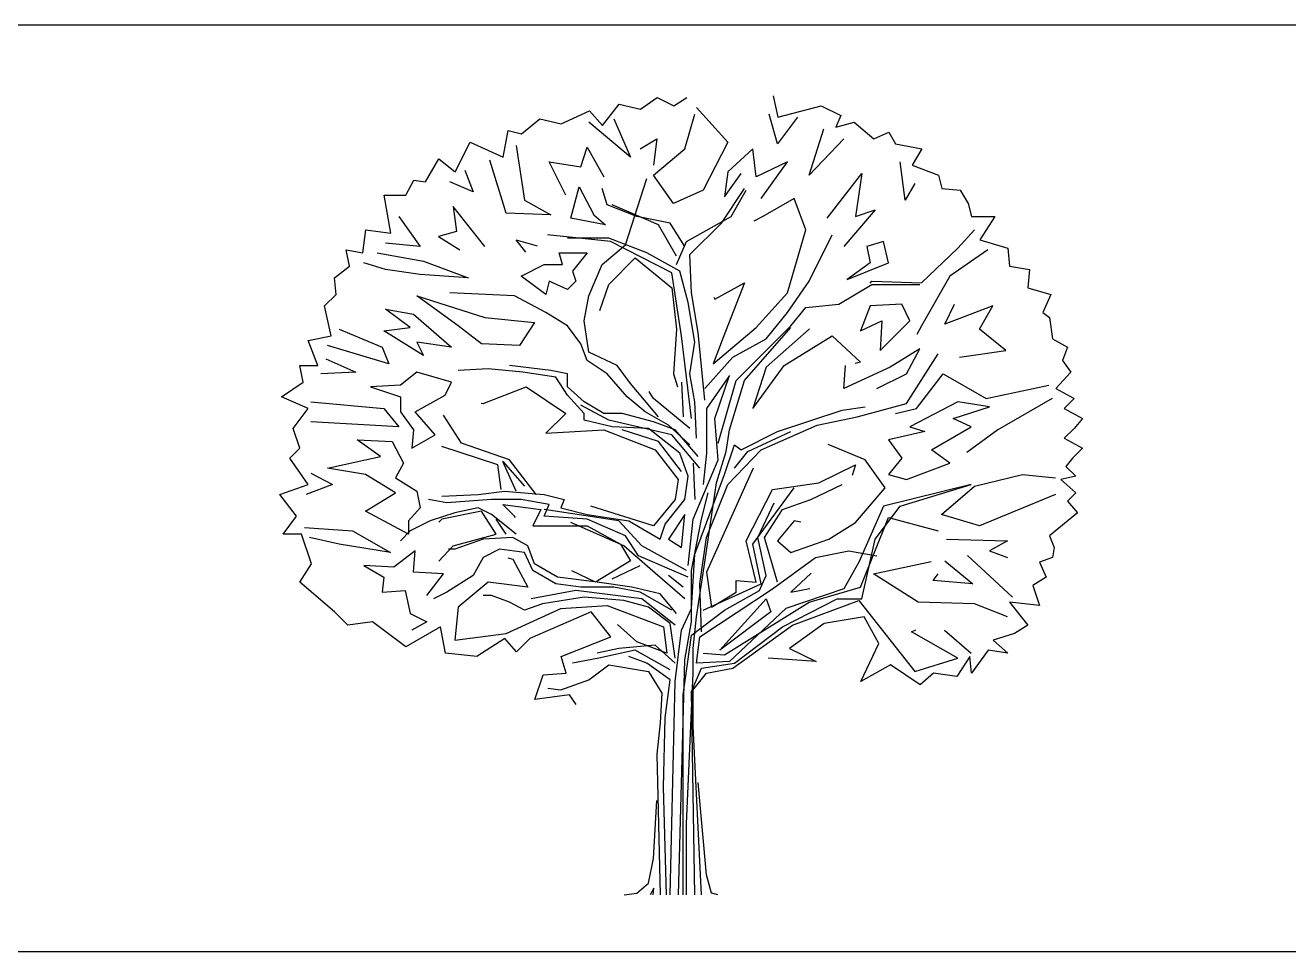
# Model space of a CAD drawing. Header units: millimetres. Extents: x 684983 to 685377, y 990360 to 990509.
# Drawn here: x 685139.247 to 685141.643, y 990370.821 to 990372.577 of the extents above; entities that cross this region are included whole.
import ezdxf

# ---------------------------------------------------------------- set-up
doc = ezdxf.new("R2010")
doc.units = ezdxf.units.MM
for name, color, linetype in [('CASHEW TREE', 7, 'Continuous'), ('TITLE', 6, 'Continuous'), ('trees', 104, 'Continuous')]:
    doc.layers.add(name, color=color, linetype=linetype)

# ---------------------------------------------------------------- blocks, each defined once
blk = doc.blocks.new('A$C29B74AC5')
at = {"layer": 'trees', "color": 84, "true_color": 0x2aaf18}
for p, q in [((1.7934, 3.9051), (1.8756, 3.9627)), ((1.8756, 3.9627), (1.9579, 3.9216)), ((1.9579, 3.9216), (2.0237, 3.9627)), ((2.4515, 3.9709), (2.4762, 3.864)), ((1.3985, 3.8311), (1.5383, 3.8969)), ((1.6864, 3.9298), (1.7934, 3.9051)), ((2.4762, 3.864), (2.6901, 3.9216)), ((1.2011, 3.7818), (1.2916, 3.8558)), ((1.2916, 3.8558), (1.3985, 3.8311)), ((2.7888, 3.8723), (2.7641, 3.8147)), ((2.7641, 3.8147), (2.8546, 3.8394)), ((2.8546, 3.8394), (2.9533, 3.7572)), ((1.1106, 3.6667), (1.1353, 3.7983)), ((1.1353, 3.7983), (1.2011, 3.7818)), ((2.9533, 3.7572), (3.0273, 3.79)), ((3.0273, 3.79), (3.0602, 3.7325)), ((0.872, 3.5927), (0.946, 3.7407)), ((0.946, 3.7407), (1.1106, 3.6667)), ((1.1745, 3.7243), (1.2156, 3.453)), ((3.0602, 3.7325), (3.1919, 3.7078)), ((3.1919, 3.7078), (3.1425, 3.6256)), ((0.7239, 3.5434), (0.7897, 3.6585)), ((3.1425, 3.6256), (3.2741, 3.5763)), ((0.6663, 3.5516), (0.7239, 3.5434)), ((3.2741, 3.5763), (3.2906, 3.5105)), ((0.5512, 3.2885), (0.5183, 3.4776)), ((0.5183, 3.4776), (0.6252, 3.4776)), ((3.3811, 3.5023), (3.4222, 3.4365)), ((3.4387, 3.3707), (3.5538, 3.3707)), ((3.5538, 3.3707), (3.4798, 3.2557)), ((0.4278, 3.305), (0.5512, 3.2885)), ((0.3455, 3.1241), (0.3291, 3.2063)), ((0.3291, 3.2063), (0.4113, 3.1899)), ((3.4798, 3.2557), (3.6196, 3.2145)), ((3.6196, 3.2145), (3.6279, 3.1241)), ((0.2715, 3.0666), (0.3455, 3.1241)), ((3.6279, 3.1241), (3.7266, 3.1077)), ((3.7266, 3.1077), (3.7184, 3.0172)), ((3.7924, 2.8939), (3.8253, 2.8692)), ((3.8253, 2.8692), (3.8418, 2.7624)), ((0.1398, 2.7541), (0.255, 2.7788)), ((0.1892, 2.6308), (0.1398, 2.7541)), ((3.8418, 2.7624), (3.9158, 2.7213)), ((3.8911, 2.6555), (3.9323, 2.5979)), ((0.1152, 2.5486), (0.0987, 2.6308)), ((0.0987, 2.6308), (0.1892, 2.6308)), ((3.9323, 2.5979), (3.8582, 2.5157)), ((0.0082, 2.4746), (0.1152, 2.5486)), ((3.8582, 2.5157), (3.9487, 2.4664)), ((0.1398, 2.4171), (0.0082, 2.4746)), ((3.9487, 2.4664), (3.8993, 2.4171)), ((0.0658, 2.3184), (0.1398, 2.4171)), ((3.8993, 2.4171), (3.9898, 2.3677)), ((3.9898, 2.3677), (3.9487, 2.3184)), ((0.0987, 2.2198), (0.0658, 2.3184)), ((3.9487, 2.3184), (3.8993, 2.2691)), ((3.8993, 2.2691), (3.9898, 2.2198)), ((0.0494, 2.1704), (0.0987, 2.2198)), ((3.9898, 2.2198), (3.9405, 2.1704)), ((3.9405, 2.1704), (3.9076, 2.1293)), ((3.9569, 2.08), (3.8829, 2.0636)), ((3.8829, 2.0636), (3.9569, 1.9978)), ((0.0823, 1.8827), (0, 1.9896)), ((3.9569, 1.9978), (3.9158, 1.9567)), ((3.9158, 1.9567), (3.9652, 1.8991)), ((0.1563, 1.6443), (0.1069, 1.7923)), ((3.8253, 1.784), (3.85, 1.7265)), ((3.85, 1.7265), (3.8418, 1.6772)), ((0.0987, 1.5538), (0.1563, 1.6443)), ((3.8418, 1.6772), (3.7759, 1.6525)), ((3.7759, 1.6525), (3.8089, 1.5785)), ((3.8089, 1.5785), (3.743, 1.5374)), ((0.2715, 1.4058), (0.0987, 1.5538)), ((3.743, 1.5374), (3.7759, 1.4387)), ((3.7759, 1.4387), (3.6279, 1.4552)), ((0.3373, 1.3401), (0.2715, 1.4058)), ((0.4607, 1.3565), (0.3373, 1.3401)), ((0.6252, 1.2332), (0.4607, 1.3565)), ((0.798, 1.3319), (0.6252, 1.2332)), ((3.7184, 1.3401), (3.6526, 1.299)), ((1.1188, 1.2743), (0.9789, 1.1839)), ((3.3709, 1.1757), (3.1406, 1.3072)), ((3.5456, 1.2661), (3.6196, 1.2003)), ((0.9789, 1.1839), (0.8226, 1.2003)), ((3.5209, 1.2168), (3.4387, 1.1017)), ((3.6196, 1.2003), (3.5209, 1.2168)), ((3.0356, 1.1428), (2.8875, 1.0606)), ((3.1836, 1.0441), (3.0356, 1.1428)), ((3.1571, 1.1099), (3.3709, 1.1757)), ((3.4304, 1.1839), (3.3646, 1.0852)), ((3.4387, 1.1017), (3.4304, 1.1839)), ((1.2669, 0.9701), (1.308, 1.0934)), ((1.308, 1.0934), (1.4232, 1.1017)), ((3.2495, 1.1017), (3.1836, 1.0441)), ((3.3646, 1.0852), (3.2495, 1.1017)), ((1.4396, 0.9948), (1.2669, 0.9701)), ((1.4725, 0.9455), (1.4396, 0.9948))]:
    blk.add_line(p, q, dxfattribs=at)
at = {"layer": 'trees', "color": 97, "true_color": 0x279b30}
for p, q in [((1.5383, 3.8969), (1.6042, 3.8229)), ((1.6042, 3.8229), (1.6864, 3.9298)), ((2.0712, 3.9134), (2.2275, 3.7407)), ((1.6598, 3.8558), (1.7421, 3.6667)), ((2.0136, 3.7078), (2.0629, 3.8805)), ((2.4743, 3.7325), (2.4331, 3.8805)), ((2.573, 3.864), (2.4743, 3.7325)), ((2.6306, 3.5763), (2.7046, 3.8065)), ((1.4953, 3.6174), (1.5282, 3.716)), ((1.5282, 3.716), (1.6105, 3.5681)), ((1.7915, 3.7078), (1.8737, 3.7572)), ((1.8737, 3.7572), (1.8573, 3.6256)), ((1.8573, 3.5763), (2.0136, 3.7078)), ((2.2275, 3.7407), (2.1041, 3.5023)), ((2.8033, 3.7572), (2.6306, 3.5763)), ((0.9195, 3.6009), (0.9606, 3.4941)), ((1.4213, 3.4776), (1.339, 3.6421)), ((3.1077, 3.453), (3.083, 3.6421)), ((0.9606, 3.4941), (0.8454, 3.5434)), ((3.1571, 3.5352), (3.1077, 3.453)), ((1.0182, 3.2228), (0.8619, 3.4201)), ((0.8619, 3.4201), (0.8783, 3.2968)), ((0.5904, 3.3707), (0.6973, 3.2228)), ((0.8783, 3.2968), (0.7878, 3.2721)), ((0.7878, 3.2721), (0.8948, 3.2063)), ((3.519, 3.2063), (3.3298, 3.0748)), ((0.4835, 3.1899), (0.7138, 3.1488)), ((3.5437, 2.9268), (3.3051, 2.8364)), ((3.4779, 2.8117), (3.5437, 2.9268)), ((0.2942, 2.8117), (0.5081, 2.7213)), ((3.6095, 2.7048), (3.4779, 2.8117)), ((0.541, 2.639), (0.2367, 2.7295)), ((3.3792, 2.6719), (3.6095, 2.7048)), ((0.2284, 2.6637), (0.3765, 2.5979)), ((3.2969, 2.5897), (3.5108, 2.4664)), ((3.5108, 2.4664), (3.8234, 2.5322)), ((3.5273, 2.4253), (3.3709, 2.45)), ((3.8399, 2.4664), (3.5684, 2.3102)), ((3.3463, 2.3677), (3.5273, 2.4253)), ((0.5904, 2.3266), (0.1544, 2.3513)), ((3.5684, 2.3102), (3.4151, 2.1988)), ((0.1398, 2.0389), (0.0494, 2.1704)), ((0.2367, 2.1211), (0.4999, 2.1787)), ((0.1544, 2.0964), (0.2613, 2.0389)), ((0.4259, 2.0882), (0.2367, 2.1211)), ((3.4532, 2.0307), (3.6918, 2.0882)), ((3.6918, 2.0882), (3.8563, 2.0718)), ((0, 1.9896), (0.1398, 2.0389)), ((0.2613, 2.0389), (0.1297, 1.9896)), ((3.8563, 1.9896), (3.4779, 1.8334)), ((0.1215, 1.8251), (0.3601, 1.8087)), ((0.2942, 1.7429), (0.1462, 1.7758)), ((3.3134, 1.7676), (3.6177, 1.7594)), ((3.6177, 1.7594), (3.5273, 1.71)), ((0.5493, 1.7018), (0.2942, 1.7429)), ((3.5273, 1.71), (3.6177, 1.6772)), ((3.3051, 1.6607), (3.445, 1.5456)), ((3.445, 1.5456), (3.2476, 1.5621)), ((3.6177, 1.3812), (3.4532, 1.447))]:
    blk.add_line(p, q, dxfattribs=at)
at = {"layer": 'trees', "color": 97, "true_color": 0x25742c}
for p, q in [((2.6901, 3.9216), (2.7888, 3.8723)), ((2.3673, 3.5681), (2.3509, 3.7078)), ((0.7897, 3.6585), (0.872, 3.5927)), ((1.339, 3.6421), (1.4953, 3.6174)), ((2.2275, 3.5927), (2.211, 3.4694)), ((2.211, 3.4694), (2.2933, 3.5845)), ((2.5236, 3.6421), (2.3673, 3.5681)), ((2.392, 3.4612), (2.5236, 3.6421)), ((2.7211, 3.3625), (2.8938, 3.5845)), ((1.446, 3.3625), (1.4871, 3.5187)), ((1.4871, 3.5187), (1.5611, 3.379)), ((1.956, 3.4365), (1.8573, 3.5763)), ((1.6269, 3.4283), (1.6023, 3.5105)), ((2.1946, 3.3379), (2.3097, 3.5105)), ((2.2439, 3.3707), (2.318, 3.5023)), ((2.5565, 3.4612), (2.4002, 3.3707)), ((2.6141, 3.305), (2.5565, 3.4612)), ((1.2156, 3.453), (1.3472, 3.379)), ((1.775, 3.3707), (1.6269, 3.4283)), ((1.882, 3.3296), (1.6516, 3.4283)), ((2.9596, 3.4036), (2.8033, 3.2228)), ((2.8609, 3.3707), (2.9596, 3.4036)), ((1.3472, 3.379), (1.1251, 3.3872)), ((1.6187, 3.3296), (1.446, 3.3625)), ((1.5611, 3.379), (1.6187, 3.3296)), ((1.9395, 3.3379), (1.775, 3.3707)), ((2.4002, 3.3707), (2.3553, 3.3483)), ((0.4113, 3.1899), (0.4278, 3.305)), ((3.3709, 3.2145), (3.4532, 3.305)), ((1.223, 3.1933), (1.1745, 3.2557)), ((1.6352, 3.2639), (1.4295, 3.2639)), ((3.0008, 3.2474), (2.9185, 3.2228)), ((2.9185, 3.2228), (2.9349, 3.1406)), ((3.0254, 3.1406), (3.0008, 3.2474)), ((0.7138, 3.1488), (0.9359, 3.0666)), ((1.4048, 3.1323), (1.3884, 3.1899)), ((0.5246, 3.1077), (0.4176, 3.1406)), ((0.6973, 3.083), (0.5246, 3.1077)), ((0.9359, 3.0666), (0.6973, 3.083)), ((1.1992, 3.0748), (1.3143, 3.1323)), ((1.3143, 3.1323), (1.4048, 3.1323)), ((1.4542, 3.0994), (1.4706, 3.0501)), ((2.9349, 3.1406), (2.8198, 3.0583)), ((2.8198, 3.0583), (3.0254, 3.1406)), ((1.3226, 2.9843), (1.1992, 3.0748)), ((1.339, 3.0501), (1.3226, 2.9843)), ((1.4295, 3.009), (1.339, 3.0501)), ((1.4706, 3.0501), (1.4295, 3.009)), ((2.7786, 2.935), (2.9432, 3.0337)), ((2.9347, 3.0395), (2.9432, 3.0501)), ((2.9432, 3.0337), (3.1817, 3.0337)), ((3.3298, 3.0748), (3.19, 2.8281)), ((0.8866, 2.8281), (0.6809, 2.9761)), ((1.1663, 2.9761), (0.8454, 2.9926)), ((1.3226, 2.8939), (1.1663, 2.9761)), ((0.648, 2.8199), (0.5246, 2.9104)), ((0.5246, 2.9104), (0.6644, 2.8857)), ((2.9349, 2.9268), (2.8856, 2.8035)), ((3.0912, 2.935), (2.9349, 2.9268)), ((3.1324, 2.8528), (3.0912, 2.935)), ((3.3051, 2.8364), (3.3545, 2.935)), ((0.6644, 2.8857), (0.8536, 2.7213)), ((1.0017, 2.7377), (0.8866, 2.8281)), ((2.8856, 2.8035), (2.9925, 2.8528)), ((2.9925, 2.8528), (2.9843, 2.7048)), ((2.9843, 2.7048), (3.1324, 2.8528)), ((3.19, 2.8281), (3.1667, 2.7842)), ((0.5164, 2.8035), (0.648, 2.8199)), ((0.7138, 2.6802), (0.5164, 2.8035)), ((0.5081, 2.7213), (0.541, 2.639)), ((0.6809, 2.7459), (0.7138, 2.6802)), ((3.1817, 2.713), (3.0337, 2.6226)), ((3.1159, 2.5897), (3.1817, 2.713)), ((2.8856, 2.6473), (2.8605, 2.6402)), ((3.1159, 2.4417), (3.2722, 2.6884)), ((0.6809, 2.5979), (0.5986, 2.5322)), ((0.8536, 2.5486), (0.6809, 2.5979)), ((1.0346, 2.6144), (0.8866, 2.6062)), ((2.8033, 2.5157), (2.8115, 2.6308)), ((3.0337, 2.6226), (2.8033, 2.5157)), ((2.9679, 2.5157), (3.1159, 2.5897)), ((3.1653, 2.4171), (3.2969, 2.5897)), ((0.5986, 2.5322), (0.4506, 2.524)), ((0.4506, 2.524), (0.5986, 2.4746)), ((0.8207, 2.4828), (0.8536, 2.5486)), ((0.5986, 2.4746), (0.5986, 2.4006)), ((3.3709, 2.45), (3.1324, 2.3266)), ((0.5164, 2.4171), (0.5904, 2.3266)), ((0.5986, 2.4006), (0.6644, 2.3102)), ((0.7714, 2.2855), (0.6727, 2.4006)), ((0.9999, 2.444), (1.01, 2.4417)), ((2.7951, 2.4089), (2.9103, 2.4253)), ((2.8691, 2.376), (3.1159, 2.4417)), ((3.061, 2.3919), (3.1653, 2.4171)), ((0.903, 2.2444), (0.8125, 2.3842)), ((2.6717, 2.3349), (2.8691, 2.376)), ((3.1324, 2.3266), (3.2064, 2.302)), ((3.2393, 2.2115), (3.4368, 2.3266)), ((3.4368, 2.3266), (3.3463, 2.3677)), ((0.6644, 2.3102), (0.6562, 2.2198)), ((0.6562, 2.2198), (0.7714, 2.2855)), ((3.2064, 2.302), (3.0254, 2.2609)), ((0.4999, 2.1787), (0.3847, 2.2609)), ((0.3847, 2.2609), (0.5575, 2.2526)), ((0.5575, 2.2526), (0.6151, 2.1458)), ((2.9103, 2.1622), (2.726, 2.2389)), ((3.0254, 2.2609), (3.0912, 2.1704)), ((3.3298, 2.1458), (3.2393, 2.2115)), ((0.6151, 2.1458), (0.5739, 2.0718)), ((2.6799, 2.0471), (2.8609, 2.1375)), ((2.8609, 2.1375), (2.8445, 2.0838)), ((3.009, 2.0224), (2.9103, 2.1622)), ((3.0912, 2.1704), (3.0254, 2.0882)), ((3.1159, 2.0636), (3.3298, 2.1458)), ((0.5739, 1.9978), (0.4259, 2.0882)), ((3.0254, 2.0882), (3.1159, 2.0636)), ((0.5739, 2.0718), (0.6809, 2.006)), ((2.6388, 1.9649), (2.7951, 2.0389)), ((2.8609, 1.8498), (3.009, 2.0224)), ((3.4368, 2.0389), (3.0008, 1.932)), ((3.083, 1.932), (3.4368, 2.0389)), ((3.2887, 1.8909), (3.4532, 2.0307)), ((0.4259, 1.9074), (0.5739, 1.9978)), ((0.6809, 2.006), (0.6973, 1.9238)), ((1.9807, 1.9238), (2.0136, 1.9649)), ((0.6398, 1.7923), (0.4259, 1.9074)), ((0.6973, 1.9238), (0.6398, 1.858)), ((0.8701, 1.8991), (0.7467, 1.858)), ((1.0017, 1.9074), (0.8043, 1.8662)), ((0.9853, 1.9238), (0.8701, 1.8991)), ((3.0008, 1.932), (2.8774, 1.6525)), ((2.9596, 1.7676), (3.083, 1.932)), ((3.4779, 1.8334), (3.2887, 1.8909)), ((0.0165, 1.7923), (0.0823, 1.8827)), ((0.6398, 1.858), (0.6398, 1.7923)), ((0.8043, 1.8662), (0.7898, 1.8518)), ((2.5902, 1.8519), (2.5565, 1.858)), ((2.7293, 1.7676), (2.8609, 1.8498)), ((3.0254, 1.8745), (3.2722, 1.8087)), ((0.1069, 1.7923), (0.0165, 1.7923)), ((0.3601, 1.8087), (0.5493, 1.7018)), ((0.648, 1.8087), (0.5986, 1.7594)), ((0.8619, 1.7347), (1.0758, 1.7923)), ((1.01, 1.7676), (0.8701, 1.7183)), ((1.158, 1.7758), (1.01, 1.7676)), ((1.2321, 1.7347), (1.158, 1.7758)), ((2.5401, 1.7018), (2.7293, 1.7676)), ((0.6727, 1.71), (0.5657, 1.6278)), ((0.6644, 1.6032), (0.6727, 1.71)), ((0.7892, 1.6584), (0.8619, 1.7347)), ((0.8701, 1.7183), (0.8372, 1.7183)), ((1.0922, 1.7183), (1.01, 1.6772)), ((1.2156, 1.7018), (1.0922, 1.7183)), ((1.2567, 1.6114), (1.2156, 1.7018)), ((1.265, 1.6443), (1.2321, 1.7347)), ((2.6635, 1.6772), (2.828, 1.71)), ((2.828, 1.71), (2.9679, 1.6854)), ((0.5657, 1.6278), (0.4176, 1.636)), ((0.4176, 1.636), (0.5164, 1.5785)), ((1.01, 1.6772), (0.9606, 1.5867)), ((1.1329, 1.6748), (1.158, 1.6689)), ((1.158, 1.6689), (1.2321, 1.5292)), ((1.3801, 1.5785), (1.265, 1.6443)), ((2.8774, 1.6525), (2.8033, 1.5209)), ((2.9514, 1.5949), (3.2378, 1.6563)), ((0.5164, 1.5785), (0.5081, 1.5045)), ((0.8125, 1.5949), (0.6644, 1.6032)), ((0.7303, 1.4881), (0.8125, 1.5949)), ((0.9606, 1.5867), (0.829, 1.5045)), ((1.3719, 1.5456), (1.2567, 1.6114)), ((2.6409, 1.5981), (2.5401, 1.5045)), ((3.1735, 1.4552), (2.9514, 1.5949)), ((3.2476, 1.5621), (3.2722, 1.5949)), ((0.5081, 1.5045), (0.6233, 1.5127)), ((0.6233, 1.5127), (0.648, 1.3976)), ((1.0346, 1.5538), (0.8866, 1.4305)), ((1.2321, 1.5292), (1.0346, 1.5538)), ((1.4706, 1.5127), (1.2485, 1.4716)), ((2.5401, 1.5045), (2.6344, 1.5228)), ((0.829, 1.5045), (0.7632, 1.4716)), ((1.0511, 1.4881), (1.01, 1.4881)), ((1.1416, 1.4552), (1.0511, 1.4881)), ((1.2156, 1.4141), (1.1416, 1.4552)), ((1.3061, 1.447), (1.2156, 1.4141)), ((1.5118, 1.4798), (1.3061, 1.447)), ((2.7704, 1.4716), (2.8938, 1.4716)), ((0.648, 1.3976), (0.7303, 1.3565)), ((0.8866, 1.4305), (0.8701, 1.2661)), ((1.1251, 1.299), (1.3966, 1.4223)), ((1.5466, 1.4058), (1.2422, 1.2743)), ((1.6453, 1.2825), (1.5466, 1.4058)), ((0.7303, 1.3565), (0.6562, 1.3154)), ((0.8226, 1.2003), (0.798, 1.3319)), ((2.9039, 1.3812), (2.7065, 1.3483)), ((2.978, 1.2496), (2.9039, 1.3812)), ((0.8701, 1.2661), (1.1251, 1.299)), ((1.1764, 1.2085), (1.1188, 1.2743)), ((1.2422, 1.2743), (1.1764, 1.2085)), ((3.1406, 1.3072), (3.1619, 1.3163)), ((3.6526, 1.299), (3.5456, 1.2661)), ((1.4232, 1.1017), (1.3985, 1.1839)), ((1.5858, 1.1757), (1.4542, 1.151)), ((1.3966, 1.0194), (1.5364, 1.0688)), ((1.3315, 1.0271), (1.3966, 1.0194))]:
    blk.add_line(p, q, dxfattribs=at)
at = {"layer": 'trees', "color": 62, "true_color": 0xacc205}
for p, q in [((1.7421, 3.6667), (1.5364, 3.8394)), ((2.3509, 3.7078), (2.2275, 3.5927)), ((1.1251, 3.3872), (1.0429, 3.6503)), ((2.8938, 3.5845), (2.8609, 3.3707)), ((0.6252, 3.4776), (0.6663, 3.5516)), ((2.1041, 3.5023), (1.956, 3.4365)), ((3.2906, 3.5105), (3.3811, 3.5023)), ((3.4222, 3.4365), (3.4387, 3.3707)), ((2.6306, 3.0501), (2.7457, 3.2803)), ((0.6973, 3.2228), (0.5246, 3.2392)), ((1.1745, 3.2557), (1.2793, 3.2251)), ((3.19, 3.0419), (3.3709, 3.2145)), ((0.2797, 2.9843), (0.2715, 3.0666)), ((2.9432, 3.0501), (3.19, 3.0419)), ((3.7184, 3.0172), (3.8335, 2.9843)), ((0.2221, 2.9268), (0.2797, 2.9843)), ((0.6809, 2.9761), (1.0182, 2.8692)), ((3.8335, 2.9843), (3.7924, 2.8939)), ((0.255, 2.7788), (0.2221, 2.9268)), ((0.8536, 2.7213), (0.6809, 2.7459)), ((3.9158, 2.7213), (3.8911, 2.6555)), ((0.3765, 2.5979), (0.2038, 2.5897)), ((0.1544, 2.45), (0.5164, 2.4171)), ((0.6727, 2.4006), (0.8207, 2.4828)), ((3.9076, 2.1293), (3.9569, 2.08)), ((0.829, 1.9485), (0.7385, 1.9649)), ((3.9652, 1.8991), (3.8253, 1.784)), ((0.7467, 1.858), (0.648, 1.8087)), ((3.419, 1.6872), (3.6424, 1.4798)), ((2.8774, 1.4634), (3.1571, 1.1099)), ((3.4532, 1.447), (3.1735, 1.4552)), ((3.6279, 1.4552), (3.7184, 1.3401)), ((3.3036, 1.3152), (3.4368, 1.2003)), ((2.8875, 1.0606), (2.978, 1.2496))]:
    blk.add_line(p, q, dxfattribs=at)
at = {"layer": 'trees', "color": 49, "true_color": 0x594322}
for p, q in [((1.7174, 3.231), (1.8244, 3.5598)), ((2.5236, 2.9926), (2.6141, 3.305)), ((1.9889, 3.0994), (1.8244, 3.1899)), ((1.9971, 2.7788), (1.9478, 3.0912)), ((1.9478, 3.0172), (1.9724, 2.8117)), ((2.3097, 3.0419), (2.2028, 2.7706)), ((2.0794, 2.7953), (2.0465, 2.9926)), ((2.0629, 2.7459), (2.03, 2.9432)), ((2.5401, 2.8281), (2.6141, 2.9186)), ((1.4953, 2.7377), (1.4295, 2.8281)), ((1.5364, 2.6966), (1.5118, 2.8528)), ((1.9724, 2.8117), (1.956, 2.5897)), ((2.1123, 2.4582), (2.0794, 2.7953)), ((2.1534, 2.639), (2.3673, 2.8199)), ((2.2028, 2.7706), (2.1534, 2.639)), ((2.3097, 2.5568), (2.5401, 2.8199)), ((2.6306, 2.8117), (2.4167, 2.6226)), ((2.5072, 2.6308), (2.7457, 2.7788)), ((2.7457, 2.7788), (2.8856, 2.6473)), ((2.0383, 2.5897), (2.0629, 2.7459)), ((2.2521, 2.6719), (2.4167, 2.7624)), ((2.1123, 2.5157), (2.2521, 2.6719)), ((2.2686, 2.5568), (2.392, 2.6802)), ((1.3719, 2.5733), (1.2074, 2.5979)), ((1.4295, 2.5897), (1.3472, 2.6062)), ((1.956, 2.5897), (1.9758, 2.5244)), ((2.0629, 2.45), (2.0383, 2.5897)), ((2.1617, 2.3677), (2.2357, 2.5815)), ((2.3509, 2.4171), (2.5072, 2.6308)), ((1.9971, 2.5486), (2.0054, 2.376)), ((2.1781, 2.2444), (2.2686, 2.5568)), ((2.2357, 2.3102), (2.3097, 2.5568)), ((2.0383, 2.3184), (1.8573, 2.4664)), ((2.0712, 2.2691), (2.0629, 2.45)), ((1.6352, 2.3595), (1.4953, 2.4335)), ((1.9313, 2.3349), (1.8161, 2.4006)), ((2.1205, 2.4171), (2.1205, 2.1951)), ((1.9642, 2.3102), (1.8573, 2.3513)), ((2.0383, 2.2362), (1.9313, 2.3349)), ((2.1781, 2.1622), (2.1617, 2.3677)), ((2.392, 2.2115), (2.6717, 2.3349)), ((1.6105, 2.3102), (1.8655, 2.2115)), ((1.9889, 2.1951), (1.8326, 2.3184)), ((1.084, 2.1375), (0.8043, 2.228)), ((2.1123, 1.6525), (2.1699, 2.0471)), ((2.4496, 2.0142), (2.6799, 2.0471)), ((2.4989, 1.9156), (2.6388, 1.9649)), ((1.1087, 1.9402), (1.2979, 1.9156)), ((1.3143, 1.8827), (1.339, 1.9402)), ((1.6845, 1.858), (1.3143, 1.9156)), ((1.3966, 1.9238), (1.5282, 1.8909)), ((1.5282, 1.8909), (1.7339, 1.858)), ((1.8573, 1.8334), (1.5453, 1.9312)), ((1.7092, 1.7347), (1.446, 1.8498)), ((1.7339, 1.858), (1.8902, 1.7676)), ((2.03, 1.636), (2.0547, 1.8662)), ((2.0465, 1.6114), (2.0958, 1.8662)), ((2.0876, 1.5456), (2.1205, 1.7758)), ((2.4743, 1.5538), (2.4085, 1.7758)), ((2.0218, 1.6114), (1.7997, 1.7347)), ((2.03, 1.5785), (1.7832, 1.6854)), ((2.0465, 1.4223), (2.0629, 1.6936)), ((2.0712, 1.3812), (2.1123, 1.6525)), ((1.5776, 1.5538), (1.3801, 1.5785)), ((1.5694, 1.5538), (1.4519, 1.6106)), ((2.0136, 1.4716), (1.8408, 1.6196)), ((2.0054, 1.5292), (1.9313, 1.5867)), ((2.0465, 1.3565), (2.0465, 1.6114)), ((2.1205, 1.6032), (2.1452, 1.4305)), ((1.4953, 1.5292), (1.3719, 1.5456)), ((1.6598, 1.5292), (1.4953, 1.5292)), ((1.8902, 1.4963), (1.7503, 1.5292)), ((2.0958, 1.3072), (2.0876, 1.5456)), ((2.0876, 1.2825), (2.4496, 1.5209)), ((2.211, 1.4141), (2.3838, 1.5127)), ((1.7092, 1.4634), (1.5118, 1.4798)), ((1.9478, 1.4141), (1.7915, 1.5045)), ((1.9642, 1.3401), (1.7997, 1.4716)), ((1.9724, 1.3976), (1.8902, 1.4963)), ((2.1452, 1.4305), (2.2686, 1.5045)), ((1.3966, 1.4223), (1.6269, 1.4387)), ((1.6269, 1.4387), (1.9066, 1.3319)), ((1.9395, 1.3483), (1.8326, 1.4305)), ((1.9971, 1.3154), (2.0465, 1.4223)), ((2.0465, 1.2908), (2.211, 1.4141)), ((1.9066, 1.3319), (1.9231, 1.2003)), ((1.9642, 1.1757), (1.9395, 1.3483)), ((2.0136, 1.1674), (2.0465, 1.3565)), ((2.0547, 1.225), (2.0712, 1.3812)), ((1.9642, 1.0606), (1.9971, 1.3154)), ((2.0054, 0.9948), (2.0465, 1.2908)), ((2.0712, 1.151), (2.0876, 1.2825)), ((1.9395, 0), (1.9642, 1.0606)), ((2.0629, 0), (2.0465, 1.0112))]:
    blk.add_line(p, q, dxfattribs=at)
at = {"layer": 'trees', "color": 47, "true_color": 0x8d6a35}
for p, q in [((1.9724, 3.1734), (1.882, 3.3296)), ((2.0136, 3.2228), (1.9395, 3.3379)), ((2.0218, 3.2474), (2.2439, 3.3707)), ((2.0383, 3.1817), (2.1946, 3.3379)), ((1.6434, 3.2474), (1.3308, 3.2803)), ((1.6023, 3.1323), (1.7174, 3.231)), ((1.8244, 3.1899), (1.6352, 3.2639)), ((1.9724, 3.1323), (2.0218, 3.2474)), ((1.3884, 3.1899), (1.5282, 3.1899)), ((1.5282, 3.1899), (1.4542, 3.0994)), ((1.7668, 3.1652), (1.9478, 3.0172)), ((2.0465, 2.9926), (2.0383, 3.1817)), ((1.5364, 2.9761), (1.6023, 3.1323)), ((2.03, 2.9432), (1.9889, 3.0994)), ((1.5899, 2.9036), (1.6352, 3.0337)), ((2.1617, 2.9597), (2.3097, 3.0419)), ((2.5236, 2.8939), (2.6306, 3.0501)), ((1.5118, 2.8528), (1.5364, 2.9761)), ((2.157, 2.9706), (2.1617, 2.9597)), ((2.3673, 2.8199), (2.5236, 2.9926)), ((1.4295, 2.8281), (1.3226, 2.8939)), ((2.4167, 2.7624), (2.5236, 2.8939)), ((2.6141, 2.9186), (2.7786, 2.935)), ((1.0182, 2.8692), (1.265, 2.8446)), ((1.265, 2.8446), (1.1909, 2.7295)), ((2.392, 2.6802), (2.5401, 2.8281)), ((2.6318, 2.8121), (2.6306, 2.8117)), ((1.1909, 2.7295), (1.0017, 2.7377)), ((1.5282, 2.6555), (1.4953, 2.7377)), ((1.6269, 2.5897), (1.5282, 2.6555)), ((1.6763, 2.6308), (1.5364, 2.6966)), ((1.2074, 2.5979), (1.0346, 2.6144)), ((1.3472, 2.6062), (1.1416, 2.6308)), ((1.4295, 2.524), (1.4295, 2.5897)), ((1.7257, 2.4746), (1.6269, 2.5897)), ((1.7421, 2.5404), (1.6763, 2.6308)), ((2.4167, 2.6226), (2.3509, 2.4171)), ((1.01, 2.4417), (1.2238, 2.524)), ((1.2238, 2.524), (1.4213, 2.3924)), ((1.4295, 2.4828), (1.3719, 2.5733)), ((1.5118, 2.45), (1.4295, 2.524)), ((1.6105, 2.3924), (1.5118, 2.45)), ((1.8161, 2.4006), (1.7257, 2.4746)), ((1.8573, 2.4664), (1.8364, 2.5016)), ((1.4213, 2.3924), (1.3226, 2.2938)), ((1.5118, 2.3595), (1.5118, 2.3924)), ((1.701, 2.3924), (1.6105, 2.3924)), ((1.8573, 2.3513), (1.701, 2.3924)), ((2.4743, 2.302), (2.7951, 2.4089)), ((1.6516, 2.3266), (1.5118, 2.3595)), ((1.9478, 2.2855), (1.6352, 2.3595)), ((1.8326, 2.3184), (1.6516, 2.3266)), ((1.3226, 2.2938), (1.6105, 2.3102)), ((1.882, 2.2526), (1.701, 2.3102)), ((2.0876, 2.1211), (1.9478, 2.2855)), ((2.0794, 2.1787), (1.9642, 2.3102)), ((2.2192, 2.2033), (2.2357, 2.3102)), ((2.2933, 2.2115), (2.4743, 2.302)), ((2.3262, 2.2033), (2.5401, 2.302)), ((1.1416, 2.1622), (0.903, 2.2444)), ((1.8655, 2.2115), (1.9807, 2.0636)), ((1.9971, 2.1047), (1.882, 2.2526)), ((2.1699, 2.0471), (2.2192, 2.2033)), ((2.211, 2.0882), (2.2604, 2.2362)), ((2.2275, 2.0389), (2.392, 2.2115)), ((2.2604, 2.2362), (2.2933, 2.2115)), ((2.2604, 2.1211), (2.3262, 2.2033)), ((1.1004, 2.0142), (1.084, 2.1375)), ((1.1745, 2.006), (1.1087, 2.154)), ((1.1087, 2.154), (1.2156, 2.0307)), ((1.2732, 1.9896), (1.1416, 2.1622)), ((2.03, 2.08), (1.9889, 2.1951)), ((2.0547, 1.8662), (2.1781, 2.1622)), ((2.0547, 2.1458), (2.0629, 1.9649)), ((2.1205, 2.1951), (2.1041, 2.0389)), ((2.0136, 1.9649), (2.03, 2.08)), ((2.0629, 1.6936), (2.211, 2.0882)), ((2.1205, 1.7758), (2.2275, 2.0389)), ((2.318, 1.7594), (2.4496, 2.0142)), ((2.3509, 1.7429), (2.5565, 2.0224)), ((0.8043, 1.9813), (0.9853, 1.9896)), ((1.0511, 1.9649), (0.829, 1.9485)), ((0.9853, 1.9896), (1.1169, 2.006)), ((1.1992, 1.9649), (1.0511, 1.9649)), ((1.1169, 2.006), (1.3143, 1.9896)), ((1.339, 1.9402), (1.1992, 1.9649)), ((1.3143, 1.9896), (1.413, 1.9649)), ((1.413, 1.9649), (1.3966, 1.9238)), ((1.9642, 1.9649), (1.8573, 1.8334)), ((2.0958, 1.8662), (2.1288, 1.9978)), ((2.3755, 1.7758), (2.4578, 1.9485)), ((1.0511, 1.8909), (0.9853, 1.9238)), ((1.0758, 1.7923), (1.0017, 1.9074)), ((1.1745, 1.7923), (1.0511, 1.8909)), ((1.2979, 1.9156), (1.2567, 1.8334)), ((1.9149, 1.8416), (1.9807, 1.9238)), ((2.0136, 1.8909), (1.9313, 1.7676)), ((1.9971, 1.7265), (2.0136, 1.8909)), ((2.4085, 1.7758), (2.4989, 1.9156)), ((1.1251, 1.7923), (1.0758, 1.8662)), ((1.1712, 1.8758), (1.1663, 1.8827)), ((1.2567, 1.8334), (1.5282, 1.8334)), ((1.5282, 1.8662), (1.3143, 1.8827)), ((1.7174, 1.784), (1.5282, 1.8662)), ((1.5282, 1.8334), (1.6927, 1.7429)), ((1.7997, 1.7347), (1.6845, 1.858)), ((1.8902, 1.7676), (1.9149, 1.8416)), ((2.5565, 1.858), (2.4743, 1.7594)), ((2.8856, 1.5292), (3.0254, 1.8745)), ((1.7832, 1.6854), (1.7174, 1.784)), ((1.9313, 1.7676), (1.9971, 1.7265)), ((2.3673, 1.5538), (2.318, 1.7594)), ((2.4167, 1.5867), (2.3755, 1.7758)), ((2.4743, 1.7594), (2.5401, 1.7018)), ((2.8938, 1.4716), (2.9596, 1.7676)), ((1.6927, 1.7429), (1.7421, 1.6607)), ((1.8408, 1.6196), (1.7092, 1.7347)), ((2.392, 1.5456), (2.3509, 1.7429)), ((1.7421, 1.6607), (1.5694, 1.5538)), ((1.6516, 1.5703), (1.7915, 1.636)), ((2.4496, 1.5209), (2.6635, 1.6772)), ((2.3838, 1.5127), (2.4167, 1.5867)), ((1.7997, 1.4716), (1.4706, 1.5127)), ((1.7503, 1.5292), (1.5776, 1.5538)), ((1.7915, 1.5045), (1.6598, 1.5292)), ((2.2686, 1.5045), (2.2686, 1.5621)), ((2.2686, 1.5621), (2.3673, 1.5538)), ((2.8033, 1.5209), (2.5154, 1.4223)), ((2.6306, 1.4552), (2.8856, 1.5292)), ((1.8326, 1.4305), (1.7092, 1.4634)), ((2.1863, 1.2168), (2.4167, 1.4716)), ((2.211, 1.1921), (2.6306, 1.4552)), ((2.4167, 1.4716), (2.4414, 1.4058)), ((2.4989, 1.3319), (2.7704, 1.4716)), ((2.5483, 1.3401), (2.8774, 1.4634)), ((2.4414, 1.4058), (2.1863, 1.2168)), ((1.775, 1.2579), (1.6775, 1.343)), ((2.2521, 1.1263), (2.5483, 1.3401)), ((2.2604, 1.151), (2.4989, 1.3319)), ((2.7065, 1.3483), (2.5338, 1.225)), ((1.3985, 1.1839), (1.6453, 1.2825)), ((1.9231, 1.2003), (1.775, 1.2579)), ((1.6845, 1.225), (1.5776, 1.2003)), ((1.7668, 1.2168), (1.5858, 1.1757)), ((1.8655, 1.2414), (1.6845, 1.225)), ((1.9395, 1.1181), (1.7668, 1.2168)), ((1.9642, 1.151), (1.8655, 1.2414)), ((2.0547, 1.1017), (2.0547, 1.225)), ((2.1041, 1.2003), (2.211, 1.1921)), ((2.5338, 1.225), (2.6654, 1.1592)), ((1.5364, 1.0688), (1.6352, 1.1428)), ((1.6352, 1.1428), (1.8326, 1.1099)), ((1.8244, 1.151), (1.7339, 1.1839)), ((1.9395, 1.0688), (1.8244, 1.151)), ((2.2357, 1.1592), (2.0712, 1.151)), ((2.0958, 1.1263), (2.2604, 1.151)), ((2.6654, 1.1592), (2.4268, 1.1757)), ((1.8326, 1.1099), (1.8984, 1.003)), ((1.9149, 0.8797), (1.9395, 1.0688)), ((2.0218, 0.3535), (2.0547, 1.1017)), ((2.0465, 1.0112), (2.0958, 1.1263)), ((2.0547, 1.0194), (2.1205, 1.1017)), ((2.1205, 1.1017), (2.2521, 1.1263)), ((2.0547, 0.8386), (2.0547, 1.0194)), ((1.8984, 1.003), (1.8902, 0.855)), ((2.0054, 0.4028), (2.0054, 0.9948)), ((1.9066, 0.5344), (1.9149, 0.8797)), ((2.0958, 0), (2.0547, 0.8386)), ((1.9226, 0.0003), (1.9066, 0.5344)), ((2.1205, 0.0987), (2.0794, 0.5591)), ((1.8573, 0.1809), (1.8737, 0.4686)), ((2.0054, 0.0003), (2.0054, 0.4028)), ((2.0218, 0.0003), (2.0218, 0.3535)), ((1.8326, 0.0575), (1.8573, 0.1809)), ((2.1452, 0.0082), (2.1205, 0.0987)), ((1.7117, 0.0003), (1.775, 0.0082)), ((1.775, 0.0082), (1.8326, 0.0575)), ((1.8594, 0.034), (1.8414, 0.0003)), ((1.8555, 0.0003), (1.8594, 0.034)), ((2.1769, 0.0003), (2.1452, 0.0082))]:
    blk.add_line(p, q, dxfattribs=at)
at = {"layer": 'trees', "color": 45, "true_color": 0xba8d4a}
for p, q in [((1.9478, 3.0912), (1.6434, 3.2474)), ((1.6352, 3.0337), (1.7668, 3.1652)), ((2.0465, 2.3677), (1.9971, 2.7788)), ((2.2357, 2.5815), (2.1205, 2.4171)), ((1.882, 2.376), (1.7421, 2.5404)), ((1.5118, 2.3924), (1.4295, 2.4828)), ((2.3526, 2.1211), (2.1205, 1.6032)), ((1.9807, 2.0636), (1.9642, 1.9649)), ((1.1663, 1.8827), (1.1087, 1.9402)), ((2.1041, 1.4141), (2.392, 1.5456)), ((2.5154, 1.4223), (2.2357, 1.1592)), ((1.9811, 0.0003), (2.0136, 1.1674)), ((1.8902, 0.855), (1.8737, 0.6988)), ((1.8737, 0.6988), (1.8898, 0.0003))]:
    blk.add_line(p, q, dxfattribs=at)

msp = doc.modelspace()

# ---------------------------------------------------------------- linework, layer by layer
at = {"layer": 'TITLE', "color": 8}
for p, q in [((685150.9277, 990372.577), (685118.727, 990372.577)), ((685150.9277, 990370.821), (685118.727, 990370.821))]:
    msp.add_line(p, q, dxfattribs=at)

# ---------------------------------------------------------------- block references
at = {"layer": 'CASHEW TREE', "xscale": 0.381400777832317, "yscale": 0.381400777832317, "zscale": 0.381400777832317}
msp.add_blockref('A$C29B74AC5', (685139.7304, 990370.9288), dxfattribs=at)

doc.saveas('drawing.dxf')
